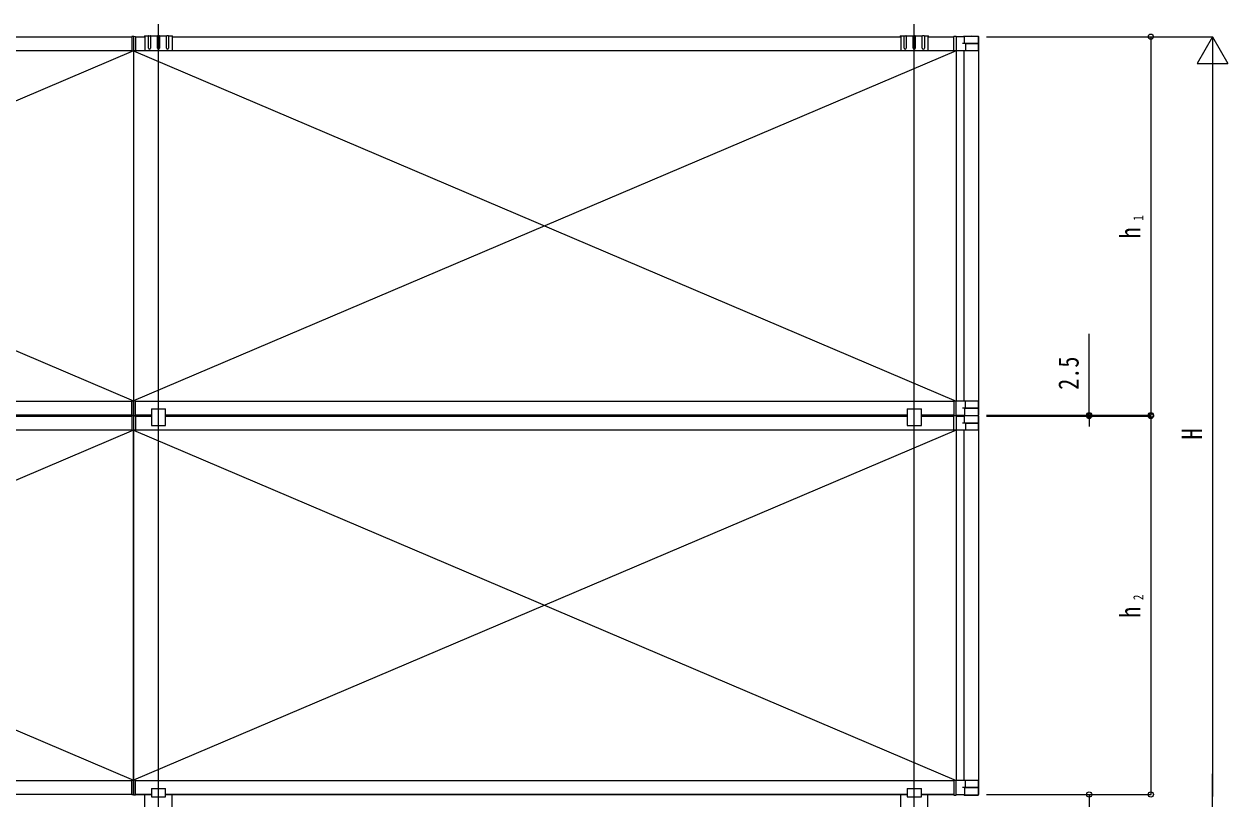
# Model space of a CAD drawing. Units: millimetres, scale not verified. Extents: x -6308 to 6308, y -4455 to 4455.
# Drawn here: x -1510 to 1417, y -2318 to -434 of the extents above; entities that cross this region are included whole.
import ezdxf
from ezdxf.enums import TextEntityAlignment as Align

# ---------------------------------------------------------------- set-up
doc = ezdxf.new("R2010")
doc.units = ezdxf.units.MM
doc.header["$LTSCALE"] = 20
for name, color, linetype in [('0-3_YKK_12', 2, 'Continuous'), ('0-4_YKK_A1', 4, 'Continuous'), ('0-5_YKK_D', 6, 'Continuous')]:
    doc.layers.add(name, color=color, linetype=linetype)
doc.styles.add('ＭＳ ゴシック', font='')
doc.styles.get('ＭＳ ゴシック').set_extended_font_data('MS Gothic')

msp = doc.modelspace()

# ---------------------------------------------------------------- linework, layer by layer
at = {"layer": '0-3_YKK_12'}
for p, q in [((-1182.57, -3133.21), (-1182.57, -434.22)), ((654.83, -3133.21), (654.83, -434.22))]:
    msp.add_line(p, q, dxfattribs=at)
at = {"layer": '0-4_YKK_A1'}
for p, q in [((-3149.47, -465), (-1247.57, -465)), ((-1247.57, -464.35), (-1247.57, -465.14)), ((-1247.57, -465.14), (-1247.57, -498.38)), ((-1243.07, -463.88), (-1247.39, -464.15)), ((-1243.07, -464.88), (-1243.07, -498.38)), ((-1243.07, -465), (-1243.07, -1385)), ((-1238.57, -464.35), (-1238.57, -465.14)), ((-1238.57, -465), (-1215.47, -465)), ((-1238.57, -465.14), (-1238.57, -498.38)), ((-1207.07, -463.5), (-1215.57, -463.5)), ((-1215.57, -463.5), (-1215.57, -497.51)), ((-1207.07, -492.5), (-1207.07, -463.5)), ((-1206.07, -462.5), (-1203.07, -462.5)), ((-1185.07, -463.5), (-1202.07, -463.5)), ((-1202.07, -463.5), (-1202.07, -492.5)), ((-1185.07, -492.5), (-1185.07, -463.5)), ((-1184.07, -462.5), (-1181.07, -462.5)), ((-1163.07, -463.5), (-1180.07, -463.5)), ((-1180.07, -463.5), (-1180.07, -492.5)), ((-1163.07, -492.5), (-1163.07, -463.5)), ((-1159.07, -462.5), (-1162.07, -462.5)), ((-1149.57, -463.5), (-1158.07, -463.5)), ((-1158.07, -463.5), (-1158.07, -492.5)), ((-1149.57, -463.5), (-1149.57, -497.51)), ((-1149.47, -465), (621.83, -465)), ((630.33, -463.5), (621.83, -463.5)), ((621.83, -463.5), (621.83, -497.51)), ((630.33, -492.5), (630.33, -463.5)), ((631.33, -462.5), (634.33, -462.5)), ((652.33, -463.5), (635.33, -463.5)), ((635.33, -463.5), (635.33, -492.5)), ((652.33, -492.5), (652.33, -463.5)), ((653.33, -462.5), (656.33, -462.5)), ((674.33, -463.5), (657.33, -463.5)), ((657.33, -463.5), (657.33, -492.5)), ((674.33, -492.5), (674.33, -463.5)), ((678.33, -462.5), (675.33, -462.5)), ((687.83, -463.5), (679.33, -463.5)), ((679.33, -463.5), (679.33, -492.5)), ((687.83, -463.5), (687.83, -497.51)), ((687.83, -465), (750.93, -465)), ((750.93, -464.83), (750.93, -464.13)), ((750.93, -498.3), (750.93, -464.83)), ((751.23, -463.83), (756.63, -463.78)), ((756.93, -464.08), (756.93, -464.78)), ((756.93, -464.78), (756.93, -498.3)), ((756.93, -464.8), (776.22, -464.8)), ((775.68, -463.8), (810.18, -463.8)), ((776.52, -481.8), (776.52, -465.1)), ((810.63, -481.7), (810.63, -465.07)), ((811.18, -464.8), (811.18, -498.3)), ((779.3, -481.8), (772.15, -481.8)), ((810.63, -481.7), (776.52, -481.7)), ((779.3, -481.8), (810.63, -481.8)), ((779.3, -481.8), (779.3, -499)), ((779.3, -481.8), (779.3, -499)), ((810.63, -499), (810.63, -481.8)), ((-3243.07, -499.01), (-1243.07, -1350.44)), ((-1243.07, -499.38), (-3243.07, -1351)), ((-1247.57, -499), (-3237.07, -499)), ((-1247.57, -498.38), (-1247.57, -499.18)), ((-1247.01, -499.38), (-1243.07, -499.38)), ((-1243.07, -499.38), (-1243.07, -498.38)), ((-1243.07, -499.01), (-1243.07, -1351)), ((756.92, -499.3), (-1243.07, -1350.44)), ((-1239.13, -499.38), (-1243.07, -499.38)), ((-1243.07, -499.38), (756.92, -1350.7)), ((-1238.57, -498.38), (-1238.57, -499.18)), ((750.93, -499), (-1238.57, -499)), ((-1214.57, -498.51), (-1183.03, -498.51)), ((-1182.73, -498.51), (-1182.41, -498.51)), ((-1182.11, -498.51), (-1150.57, -498.51)), ((622.83, -498.51), (654.37, -498.51)), ((654.67, -498.51), (654.99, -498.51)), ((655.29, -498.51), (686.83, -498.51)), ((750.93, -499), (750.93, -498.3)), ((756.63, -499.3), (751.23, -499.3)), ((772.02, -499.3), (756.63, -499.3)), ((756.92, -499.3), (756.92, -1350.7)), ((756.93, -498.3), (756.93, -499)), ((779.54, -499.3), (772.02, -499.3)), ((775.63, -499.2), (775.63, -1350.6)), ((776.33, -499.3), (775.68, -499.3)), ((785.47, -499.3), (776.33, -499.3)), ((810.33, -499.3), (779.54, -499.3)), ((800.39, -499.3), (785.47, -499.3)), ((809.53, -499.3), (800.39, -499.3)), ((810.18, -499.3), (809.53, -499.3)), ((810.63, -499.2), (810.63, -1350.6)), ((-3237.07, -1351), (-1247.57, -1351)), ((-1247.57, -1351.44), (-1247.57, -1350.64)), ((-1247.57, -1384.68), (-1247.57, -1351.44)), ((-1247.01, -1350.44), (-1243.07, -1350.44)), ((-1243.07, -1350.44), (-1243.07, -1351.44)), ((-1239.13, -1350.44), (-1243.07, -1350.44)), ((-1243.07, -1384.94), (-1243.07, -1351.44)), ((-1238.57, -1351.44), (-1238.57, -1350.64)), ((-1238.57, -1351), (750.93, -1351)), ((-1238.57, -1384.68), (-1238.57, -1351.44)), ((-1199.87, -1369.9), (-1165.27, -1369.9)), ((-1199.87, -1369.9), (-1199.87, -1410)), ((-1165.27, -1410), (-1165.27, -1369.9)), ((637.53, -1369.9), (672.13, -1369.9)), ((637.53, -1369.9), (637.53, -1410)), ((672.13, -1410), (672.13, -1369.9)), ((750.93, -1351), (750.93, -1351.7)), ((750.93, -1351.7), (750.93, -1385.17)), ((756.63, -1350.7), (751.23, -1350.7)), ((772.02, -1350.7), (756.63, -1350.7)), ((756.93, -1351.7), (756.93, -1351)), ((756.93, -1385.22), (756.93, -1351.7)), ((779.54, -1350.7), (772.02, -1350.7)), ((779.3, -1368.2), (772.15, -1368.2)), ((776.33, -1350.7), (775.68, -1350.7)), ((785.47, -1350.7), (776.33, -1350.7)), ((776.52, -1368.2), (776.52, -1384.9)), ((810.63, -1368.3), (776.52, -1368.3)), ((779.3, -1368.2), (779.3, -1351)), ((779.3, -1368.2), (779.3, -1351)), ((779.3, -1368.2), (810.63, -1368.2)), ((810.33, -1350.7), (779.54, -1350.7)), ((800.39, -1350.7), (785.47, -1350.7)), ((809.53, -1350.7), (800.39, -1350.7)), ((810.18, -1350.7), (809.53, -1350.7)), ((810.63, -1351), (810.63, -1368.2)), ((810.63, -1368.3), (810.63, -1384.93)), ((811.18, -1385.2), (811.18, -1351.7)), ((-1247.57, -1385), (-3165.17, -1385)), ((-3165.17, -1387.5), (-1247.57, -1387.5)), ((-1247.57, -1385.48), (-1247.57, -1384.68)), ((-1247.57, -1386.85), (-1247.57, -1387.64)), ((-1247.57, -1387.64), (-1247.57, -1420.88)), ((-1243.07, -1385.94), (-1247.39, -1385.67)), ((-1243.07, -1386.38), (-1247.39, -1386.65)), ((-1243.07, -1387.38), (-1243.07, -1420.88)), ((-1243.07, -1387.5), (-1243.07, -2307.5)), ((-1238.57, -1385.48), (-1238.57, -1384.68)), ((-1199.77, -1385), (-1238.57, -1385)), ((-1238.57, -1386.85), (-1238.57, -1387.64)), ((-1238.57, -1387.5), (-1199.77, -1387.5)), ((-1238.57, -1387.64), (-1238.57, -1420.88)), ((637.53, -1385), (-1165.17, -1385)), ((-1165.17, -1387.5), (637.53, -1387.5)), ((750.93, -1385), (672.13, -1385)), ((672.13, -1387.5), (750.93, -1387.5)), ((750.93, -1385.17), (750.93, -1385.87)), ((750.93, -1387.33), (750.93, -1386.63)), ((750.93, -1420.8), (750.93, -1387.33)), ((751.23, -1386.17), (756.63, -1386.22)), ((751.23, -1386.33), (756.63, -1386.28)), ((756.93, -1385.2), (776.22, -1385.2)), ((756.93, -1385.92), (756.93, -1385.22)), ((756.93, -1386.58), (756.93, -1387.28)), ((756.93, -1387.28), (756.93, -1420.8)), ((756.93, -1387.3), (776.22, -1387.3)), ((779.3, -1404.3), (772.15, -1404.3)), ((775.68, -1386.2), (810.18, -1386.2)), ((775.68, -1386.3), (810.18, -1386.3)), ((776.52, -1404.3), (776.52, -1387.6)), ((810.63, -1404.2), (776.52, -1404.2)), ((779.3, -1404.3), (810.63, -1404.3)), ((779.3, -1404.3), (779.3, -1421.5)), ((779.3, -1404.3), (779.3, -1421.5)), ((810.63, -1404.2), (810.63, -1387.57)), ((810.63, -1421.5), (810.63, -1404.3)), ((811.18, -1387.3), (811.18, -1420.8)), ((-3243.07, -1421.51), (-1243.07, -2272.94)), ((-1243.07, -1421.88), (-3243.07, -2273.5)), ((-1247.57, -1421.5), (-3237.07, -1421.5)), ((-1247.57, -1420.88), (-1247.57, -1421.68)), ((-1247.01, -1421.88), (-1243.07, -1421.88)), ((-1243.07, -1421.88), (-1243.07, -1420.88)), ((-1243.07, -2273.5), (-1243.07, -1421.51)), ((756.92, -1421.8), (-1243.07, -2272.94)), ((-1239.13, -1421.88), (-1243.07, -1421.88)), ((-1243.07, -1421.88), (756.92, -2273.2)), ((-1238.57, -1420.88), (-1238.57, -1421.68)), ((750.93, -1421.5), (-1238.57, -1421.5)), ((-1199.87, -1410), (-1165.27, -1410)), ((637.53, -1410), (672.13, -1410)), ((750.93, -1421.5), (750.93, -1420.8)), ((756.63, -1421.8), (751.23, -1421.8)), ((772.02, -1421.8), (756.63, -1421.8)), ((756.92, -1421.8), (756.92, -2273.2)), ((756.93, -1420.8), (756.93, -1421.5)), ((779.54, -1421.8), (772.02, -1421.8)), ((775.63, -1421.7), (775.63, -2273.1)), ((776.33, -1421.8), (775.68, -1421.8)), ((785.47, -1421.8), (776.33, -1421.8)), ((810.33, -1421.8), (779.54, -1421.8)), ((800.39, -1421.8), (785.47, -1421.8)), ((809.53, -1421.8), (800.39, -1421.8)), ((810.18, -1421.8), (809.53, -1421.8)), ((810.63, -1421.7), (810.63, -2273.1)), ((-3237.07, -2273.5), (-1247.57, -2273.5)), ((-1247.57, -2273.94), (-1247.57, -2273.14)), ((-1247.57, -2307.18), (-1247.57, -2273.94)), ((-1247.01, -2272.94), (-1243.07, -2272.94)), ((-1243.07, -2272.94), (-1243.07, -2273.94)), ((-1239.13, -2272.94), (-1243.07, -2272.94)), ((-1243.07, -2307.44), (-1243.07, -2273.94)), ((-1238.57, -2273.94), (-1238.57, -2273.14)), ((-1238.57, -2273.5), (750.93, -2273.5)), ((-1238.57, -2307.18), (-1238.57, -2273.94)), ((750.93, -2273.5), (750.93, -2274.2)), ((750.93, -2274.2), (750.93, -2307.67)), ((756.63, -2273.2), (751.23, -2273.2)), ((772.02, -2273.2), (756.63, -2273.2)), ((756.93, -2274.2), (756.93, -2273.5)), ((756.93, -2307.72), (756.93, -2274.2)), ((779.54, -2273.2), (772.02, -2273.2)), ((776.33, -2273.2), (775.68, -2273.2)), ((785.47, -2273.2), (776.33, -2273.2)), ((779.3, -2290.7), (779.3, -2273.5)), ((779.3, -2290.7), (779.3, -2273.5)), ((810.33, -2273.2), (779.54, -2273.2)), ((800.39, -2273.2), (785.47, -2273.2)), ((809.53, -2273.2), (800.39, -2273.2)), ((810.18, -2273.2), (809.53, -2273.2)), ((810.63, -2273.5), (810.63, -2290.7)), ((811.18, -2307.7), (811.18, -2274.2)), ((-1247.57, -2307.5), (-3165.17, -2307.5)), ((-1247.57, -2307.98), (-1247.57, -2307.18)), ((-1243.07, -2308.44), (-1247.39, -2308.17)), ((-1238.57, -2307.98), (-1238.57, -2307.18)), ((-1238.57, -2307.5), (-1199.87, -2307.5)), ((-1199.87, -2307.5), (-1238.57, -2307.5)), ((-1215.57, -2387.5), (-1215.57, -2307.5)), ((-1199.87, -2292.5), (-1165.27, -2292.5)), ((-1199.87, -2292.5), (-1199.87, -2313.5)), ((-1165.27, -2313.5), (-1165.27, -2292.5)), ((-1165.27, -2307.5), (637.53, -2307.5)), ((637.53, -2307.5), (-1165.27, -2307.5)), ((-1149.57, -2387.5), (-1149.57, -2307.5)), ((621.83, -2387.5), (621.83, -2307.5)), ((637.53, -2292.5), (672.13, -2292.5)), ((637.53, -2292.5), (637.53, -2313.5)), ((672.13, -2313.5), (672.13, -2292.5)), ((672.13, -2307.5), (750.93, -2307.5)), ((750.93, -2307.5), (672.13, -2307.5)), ((687.83, -2387.5), (687.83, -2307.5)), ((750.93, -2307.67), (750.93, -2308.37)), ((751.23, -2308.67), (756.63, -2308.72)), ((756.93, -2307.7), (776.22, -2307.7)), ((756.93, -2308.42), (756.93, -2307.72)), ((779.3, -2290.7), (772.15, -2290.7)), ((775.68, -2308.7), (810.18, -2308.7)), ((776.52, -2290.7), (776.52, -2307.4)), ((810.63, -2290.8), (776.52, -2290.8)), ((779.3, -2290.7), (810.63, -2290.7)), ((810.63, -2290.8), (810.63, -2307.43)), ((-1199.87, -2313.5), (-1165.27, -2313.5)), ((637.53, -2313.5), (672.13, -2313.5))]:
    msp.add_line(p, q, dxfattribs=at)
for points in [[(-1243.07, -464.88), (-1243.07, -463.88), (-1238.76, -464.15)], [(-1243.07, -1384.94), (-1243.07, -1385.94), (-1238.76, -1385.67)], [(-1243.07, -1387.38), (-1243.07, -1386.38), (-1238.76, -1386.65)], [(-1243.07, -2307.44), (-1243.07, -2308.44), (-1238.76, -2308.17)]]:
    msp.add_lwpolyline(points, dxfattribs=at)
for centre, radius, start, end in [((-1247.37, -464.35), 0.2, 93.5, 180), ((-1238.77, -464.35), 0.2, 0, 86.5), ((-1215.57, -465.5), 2, 90, 165.52248), ((-1206.07, -463.5), 1, 90, 180), ((-1203.07, -463.5), 1, 0, 90), ((-1184.07, -463.5), 1, 90, 180), ((-1181.07, -463.5), 1, 0, 90), ((-1162.07, -463.5), 1, 90, 180), ((-1159.07, -463.5), 1, 0, 90), ((-1149.57, -465.5), 2, 14.47752, 90), ((621.83, -465.5), 2, 90, 165.52248), ((631.33, -463.5), 1, 90, 180), ((634.33, -463.5), 1, 0, 90), ((653.33, -463.5), 1, 90, 180), ((656.33, -463.5), 1, 0, 90), ((675.33, -463.5), 1, 90, 180), ((678.33, -463.5), 1, 0, 90), ((687.83, -465.5), 2, 14.47752, 90), ((751.23, -464.13), 0.3, 90.5, 180), ((756.63, -464.08), 0.3, 0, 90.5), ((792.93, -660.21), 196.21, 84.90439, 95.09561), ((776.22, -465.1), 0.3, 0, 90), ((810.33, -465.07), 0.3, 0, 84.90439), ((-1214.57, -497.51), 1, 180, 270), ((-1204.57, -492.5), 2.5, 180, 0), ((-1182.57, -492.5), 2.5, 180, 0), ((-1160.57, -492.5), 2.5, 180, 0), ((-1150.57, -497.51), 1, 270, 0), ((622.83, -497.51), 1, 180, 270), ((632.83, -492.5), 2.5, 180, 0), ((654.83, -492.5), 2.5, 180, 0), ((676.83, -492.5), 2.5, 180, 0), ((686.83, -497.51), 1, 270, 0), ((-1247.37, -499.18), 0.201, 179.90369, 269.4192), ((-1238.78, -499.18), 0.201, 270.5808, 0.09631), ((-1182.57, -498.71), 0.5, 23.57818, 156.42182), ((654.83, -498.71), 0.5, 23.57818, 156.42182), ((751.23, -499), 0.3, 180, 270), ((756.63, -499), 0.3, 270, 0), ((779.58, -499.03), 0.272, 173.55811, 261.61941), ((779.58, -499.03), 0.272, 173.55811, 261.61941), ((810.33, -499), 0.3, 270, 0), ((-1247.37, -1350.64), 0.201, 90.5808, 180.09631), ((-1238.78, -1350.64), 0.201, 359.90369, 89.4192), ((751.23, -1351), 0.3, 90, 180), ((756.63, -1351), 0.3, 0, 90), ((779.58, -1350.97), 0.272, 98.38059, 186.44189), ((779.58, -1350.97), 0.272, 98.38059, 186.44189), ((810.33, -1351), 0.3, 0, 90), ((-1247.37, -1385.48), 0.2, 180, 266.5), ((-1247.37, -1386.85), 0.2, 93.5, 180), ((-1238.77, -1385.48), 0.2, 273.5, 0), ((-1238.77, -1386.85), 0.2, 0, 86.5), ((751.23, -1385.87), 0.3, 180, 269.5), ((751.23, -1386.63), 0.3, 90.5, 180), ((756.63, -1385.92), 0.3, 269.5, 0), ((756.63, -1386.58), 0.3, 0, 90.5), ((792.93, -1189.79), 196.21, 264.90439, 275.09561), ((792.93, -1582.71), 196.21, 84.90439, 95.09561), ((776.22, -1384.9), 0.3, 270, 0), ((776.22, -1387.6), 0.3, 0, 90), ((810.33, -1384.93), 0.3, 275.09561, 0), ((810.33, -1387.57), 0.3, 0, 84.90439), ((-1247.37, -1421.68), 0.201, 179.90369, 269.4192), ((-1238.78, -1421.68), 0.201, 270.5808, 0.09631), ((751.23, -1421.5), 0.3, 180, 270), ((756.63, -1421.5), 0.3, 270, 0), ((779.58, -1421.53), 0.272, 173.55811, 261.61941), ((779.58, -1421.53), 0.272, 173.55811, 261.61941), ((810.33, -1421.5), 0.3, 270, 0), ((-1247.37, -2273.14), 0.201, 90.5808, 180.09631), ((-1238.78, -2273.14), 0.201, 359.90369, 89.4192), ((751.23, -2273.5), 0.3, 90, 180), ((756.63, -2273.5), 0.3, 0, 90), ((779.58, -2273.47), 0.272, 98.38059, 186.44189), ((779.58, -2273.47), 0.272, 98.38059, 186.44189), ((810.33, -2273.5), 0.3, 0, 90), ((-1247.37, -2307.98), 0.2, 180, 266.5), ((-1238.77, -2307.98), 0.2, 273.5, 0), ((751.23, -2308.37), 0.3, 180, 269.5), ((756.63, -2308.42), 0.3, 269.5, 0), ((792.93, -2112.29), 196.21, 264.90439, 275.09561), ((776.22, -2307.4), 0.3, 270, 0), ((810.33, -2307.43), 0.3, 275.09561, 0)]:
    msp.add_arc(centre, radius, start, end, dxfattribs=at)
for centre, major_axis, ratio, start_param, end_param in [((775.68, -464.8), (0.707, -0.707), 0.99997, 2.3562326, 3.9269527), ((810.18, -464.8), (0.707, 0.707), 0.99997, 5.4978252, 7.0685454), ((-1247.01, -498.38), (6.74, 0), 0.148374, 4.6587856, 4.712389), ((-1239.13, -498.38), (6.74, 0), 0.148374, 4.712389, 4.7659923), ((810.18, -498.3), (1, 0), 0.999985, 4.712389, 6.2831853), ((-1247.01, -1351.44), (6.74, 0), 0.148374, 1.5707963, 1.6243997), ((-1239.13, -1351.44), (6.74, 0), 0.148374, 1.517193, 1.5707963), ((810.18, -1351.7), (1, 0), 0.999985, 6.2831853, 7.8539816), ((775.68, -1385.2), (0.707, 0.707), 0.99997, 2.3562326, 3.9269527), ((775.68, -1387.3), (0.707, -0.707), 0.99997, 2.3562326, 3.9269527), ((810.18, -1385.2), (0.707, -0.707), 0.99997, 5.4978252, 7.0685454), ((810.18, -1387.3), (0.707, 0.707), 0.99997, 5.4978252, 7.0685454), ((-1247.01, -1420.88), (6.74, 0), 0.148374, 4.6587856, 4.712389), ((-1239.13, -1420.88), (6.74, 0), 0.148374, 4.712389, 4.7659923), ((810.18, -1420.8), (1, 0), 0.999985, 4.712389, 6.2831853), ((-1247.01, -2273.94), (6.74, 0), 0.148374, 1.5707963, 1.6243997), ((-1239.13, -2273.94), (6.74, 0), 0.148374, 1.517193, 1.5707963), ((810.18, -2274.2), (1, 0), 0.999985, 6.2831853, 7.8539816), ((775.68, -2307.7), (0.707, 0.707), 0.99997, 2.3562326, 3.9269527), ((810.18, -2307.7), (0.707, -0.707), 0.99997, 5.4978252, 7.0685454)]:
    msp.add_ellipse(centre, major_axis=major_axis, ratio=ratio, start_param=start_param, end_param=end_param, dxfattribs=at)
at = {"layer": '0-5_YKK_D'}
for p, q in [((830.43, -465), (1230.83, -465)), ((830.43, -465), (1380.83, -465)), ((1229.83, -465), (1229.83, -1385)), ((1379.83, -465), (1342.33, -529.95)), ((1379.83, -465), (1417.33, -529.95)), ((1379.83, -465), (1379.83, -594.9)), ((1342.33, -529.95), (1417.33, -529.95)), ((1379.83, -540), (1379.83, -2312.5)), ((1079.83, -1385), (1079.83, -1187)), ((830.43, -1385), (1230.83, -1385)), ((830.43, -1385), (1080.83, -1385)), ((830.43, -1387.5), (1230.83, -1387.5)), ((830.43, -1387.5), (1080.83, -1387.5)), ((1079.83, -1387.5), (1079.83, -1385)), ((1079.83, -1387.5), (1079.83, -1413)), ((1229.83, -1387.5), (1229.83, -2307.5)), ((1379.83, -2387.5), (1379.83, -2257.6)), ((830.43, -2307.5), (1230.83, -2307.5)), ((830.43, -2307.5), (1080.83, -2307.5))]:
    msp.add_line(p, q, dxfattribs=at)
msp.add_lwpolyline([(1079.83, -2307.5), (1079.83, -2387.5), (1079.83, -2513.2)], dxfattribs=at)
for centre in [(1229.83, -465), (1079.83, -1385), (1079.83, -1387.5), (1229.83, -1385), (1229.83, -1387.5), (1079.83, -2307.5), (1229.83, -2307.5)]:
    msp.add_circle(centre, 6.38, dxfattribs=at)

# ---------------------------------------------------------------- texts
at = {"layer": '0-5_YKK_D', "style": 'ＭＳ ゴシック', "width": 0.8}
for s, height, p in [('1', 24.74, (1219.33, -912.4)), ('h', 49.49, (1219.33, -955.6)), ('2.5', 49.49, (1069.33, -1323.5)), ('H', 49.49, (1369.33, -1444.25)), ('2', 24.74, (1219.33, -1834.9)), ('h', 49.49, (1219.33, -1878.1))]:
    msp.add_text(s, height=height, rotation=90, dxfattribs=at).set_placement(p, align=Align.BOTTOM_LEFT)

doc.saveas('drawing.dxf')
